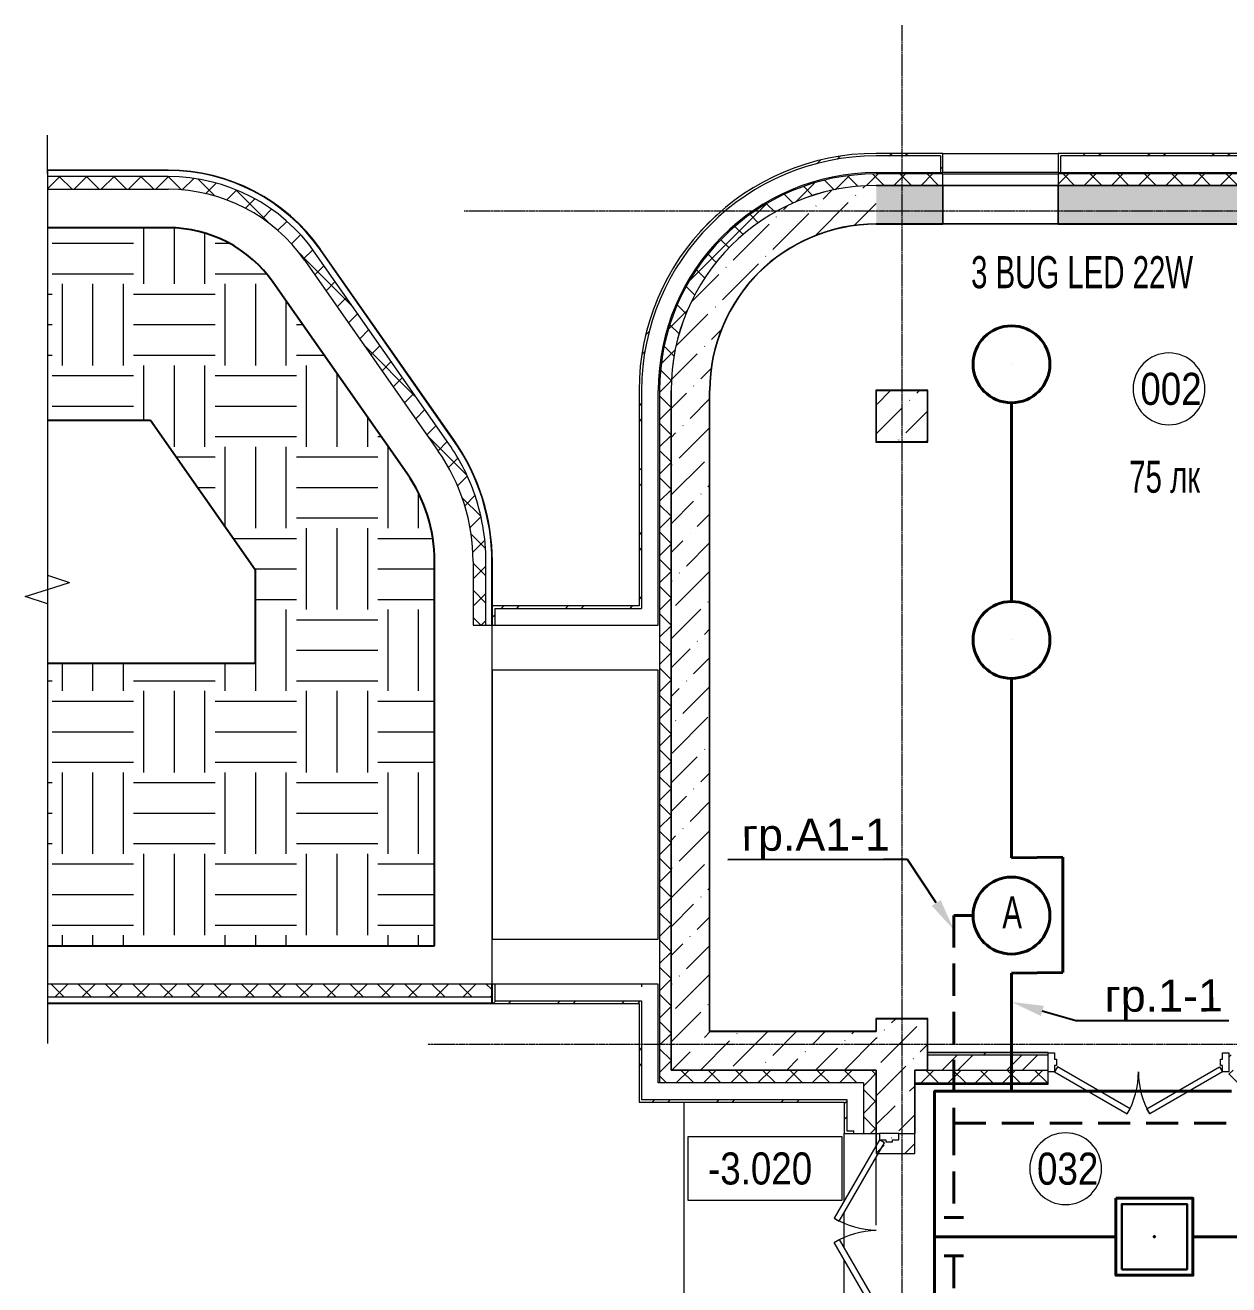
# Model space of a CAD drawing. Header units: metres. Extents: x -93142 to 227756, y -64772 to 286334.
# Drawn here: x 25825 to 35213, y -49161 to -39336 of the extents above; entities that cross this region are included whole.
import ezdxf
from ezdxf import colors
from ezdxf.entities.mleader import LeaderData, LeaderLine
from ezdxf.math import Vec2, Vec3

# ---------------------------------------------------------------- set-up
doc = ezdxf.new("R2010")
doc.units = ezdxf.units.M
for name, pattern in [('ADSK_Линия сетки', [21, 12, -3, 3, -3]), ('DASHED', [0.75, 0.5, -0.25]), ('HIDDEN2', [0.1875, 0.125, -0.0625]), ('Сверху_2_', [3.96875, 2.38125, -1.5875])]:
    doc.linetypes.add(name, pattern=pattern)
for name, color, linetype, lineweight in [('A-ANNO-NOTE', 7, 'Continuous', 5), ('A-AREA-IDEN', 7, 'Continuous', 9), ('A-DETL-GENF', 7, 'Continuous', 5), ('A-DETL-THIN', 7, 'Continuous', 5), ('A-DOOR', 7, 'Continuous', 5), ('A-DOOR-FRAM', 7, 'Continuous', 13), ('A-FLOR', 7, 'Continuous', 5), ('A-FLOR-PATT', 7, 'Continuous', 25), ('A-GLAZ', 7, 'Continuous', 5), ('A-WALL', 7, 'Continuous', 5), ('A-WALL-PATT', 7, 'Continuous', 18), ('G-ANNO-TEXT', 7, 'Continuous', 9), ('I-WALL', 7, 'Continuous', 5), ('nadpisi', 84, 'Continuous', 13), ('S-COLS', 7, 'Continuous', 5), ('S-GRID', 7, 'Continuous', 9), ('ав осв', 1, 'HIDDEN2', 40), ('раб осв', 7, 'Continuous', 40), ('ЭЛ', 250, 'Continuous', 50), ('ЭЛ.сети', 5, 'Continuous', 100)]:
    doc.layers.add(name, color=color, linetype=linetype, lineweight=lineweight)
doc.styles.add('Arial', font='ARIALN.TTF', dxfattribs={"width": 0.8, "height": 2.5})
doc.styles.add('GOST Common_I_1', font='ARIALN.TTF', dxfattribs={"height": 300})
doc.styles.add('GOST Common_I_3', font='ARIALN.TTF', dxfattribs={"height": 250})
doc.styles.add('ISOPEUR', font='ARIALN.TTF')
pattern_1 = [(45, (0, 0), (-106.06602, 106.06602), []), (135, (0, 0), (-106.06602, -106.06602), [])]
pattern_2 = [(45, (0, 0), (84.19025, 308.69666), [396.875, -79.375, 3.353, -76.022])]
pattern_3 = [(45, (0, 0), (-251.4472, 251.4472), []), (45, (0, 381), (-251.4472, 251.4472), [])]
pattern_4 = [(0, (0, 0), (812.8, 203.2), [33.528, -576.072, 33.528, -576.072, -3251.2]), (0, (0, 0), (812.8, 203.2), [-1219.2, 33.528, -1185.672, 33.528, -576.072, -1422.4]), (0, (0, 0), (812.8, 203.2), [-3048, 33.528, -372.872, 33.528, -982.472]), (120, (304.8, 101.6), (-582.37636, 602.30545), [33.528, -576.072, 33.528, -576.072, -3251.2]), (120, (304.8, 101.6), (-582.37636, 602.30545), [-1219.2, 33.528, -1185.672, 33.528, -576.072, -1422.4]), (120, (304.8, 101.6), (-582.37636, 602.30545), [-3048, 33.528, -372.872, 33.528, -982.472]), (240, (406.4, 508), (-230.42364, -805.50545), [33.528, -576.072, 33.528, -576.072, -3251.2]), (240, (406.4, 508), (-230.42364, -805.50545), [-1219.2, 33.528, -1185.672, 33.528, -576.072, -1422.4]), (240, (406.4, 508), (-230.42364, -805.50545), [-3048, 33.528, -372.872, 33.528, -982.472])]

# ---------------------------------------------------------------- blocks, each defined once
blk = doc.blocks.new('1709 КДП АПК АС_Крыльца_rvt-1-Цокольный этаж')
at = {"layer": 'A-FLOR', "lineweight": 9}
for p, q in [((30962.7, -47735.6), (30962.7, -49490.6)), ((32212.7, -48507), (32212.7, -47980.6)), ((32212.7, -48874.3), (32212.7, -48597)), ((32212.7, -49490.6), (32212.7, -48964.3))]:
    blk.add_line(p, q, dxfattribs=at)
blk = doc.blocks.new('Вышка АР_rvt-1-Цокольный этаж')
at = {"layer": 'A-FLOR-PATT', "lineweight": 5}
h = blk.add_hatch(dxfattribs=at)
h.set_pattern_fill('FP_8', color=256, style=0, pattern_type=2)
h.set_pattern_definition([(0, (0, 0), (635, 635), [635, -635]), (0, (0, 238.1), (635, 635), [635, -635]), (0, (0, 476.25), (635, 635), [635, -635]), (90, (79.4, 555.6), (-635, 635), [635, -635]), (90, (317.5, 555.6), (-635, 635), [635, -635]), (90, (555.6, 555.6), (-635, 635), [635, -635])])
h.paths.add_polyline_path([(25998, -46515.6), (29018.3, -46515.6), (29018.3, -43518.4), (29012, -43396.5), (28993.5, -43275.8), (28962.7, -43157.6), (28920.1, -43043.1), (28866.1, -42933.6), (28801.2, -42830.1), (27759.3, -41342.1), (27693.6, -41258.1), (27619.3, -41181.7), (27537.3, -41113.5), (27448.5, -41054.5), (27353.9, -41005.3), (27254.7, -40966.4), (27151.8, -40938.3), (27046.6, -40921.3), (26940.1, -40915.6), (25998, -40915.6), (25998, -42415.6), (26801.9, -42415.6), (27618.3, -43581.5), (27618.3, -44315.6), (25998, -44315.6), (25998, -46028.9)], flags=0)
at = {"layer": 'A-WALL-PATT', "lineweight": 5}
h = blk.add_hatch(dxfattribs=at)
h.set_pattern_fill('FP_7', color=256, style=0, pattern_type=2)
h.set_pattern_definition(pattern_1)
h.paths.add_polyline_path([(25998, -40615.6), (26940.1, -40615.6), (26940.1, -40515.6), (25998, -40515.6)], flags=0)
h = blk.add_hatch(dxfattribs=at)
h.set_pattern_fill('FP_7', color=256, style=0, pattern_type=2)
h.set_pattern_definition(pattern_1)
h.paths.add_polyline_path([(28005, -41170), (28086.9, -41112.6), (28012.6, -41015.7), (27930.1, -40925.7), (27840, -40843.2), (27743.1, -40768.8), (27640.1, -40703.2), (27531.8, -40646.8), (27419, -40600.1), (27302.5, -40563.3), (27183.2, -40536.9), (27062.1, -40521), (26940.1, -40515.6), (26940.1, -40615.6), (27064.7, -40621.6), (27188.2, -40639.5), (27309.3, -40669.2), (27436.1, -40714.4), (27540.4, -40762.5), (27648.2, -40825.4), (27749.4, -40898.3), (27846.1, -40983.6), (27928.7, -41071.4), (27938.4, -41084)], flags=0)
h = blk.add_hatch(dxfattribs=at)
h.set_pattern_fill('FP_7', color=256, style=0, pattern_type=2)
h.set_pattern_definition(pattern_1)
h.paths.add_polyline_path([(29047, -42658.1), (29128.9, -42600.7), (28086.9, -41112.6), (28005, -41170), (28986.7, -42572)], flags=0)
h = blk.add_hatch(dxfattribs=at)
h.set_pattern_fill('FP_7', color=256, style=0, pattern_type=2)
h.set_pattern_definition(pattern_1)
h.paths.add_polyline_path([(29318.3, -43518.4), (29418.3, -43518.4), (29411.6, -43374.6), (29392, -43231.9), (29363.7, -43104.3), (29321.4, -42970.3), (29268.3, -42842.2), (29203.9, -42718.4), (29128.9, -42600.7), (29047, -42658.1), (29117.3, -42768.4), (29177.7, -42884.5), (29227.8, -43005.4), (29267.1, -43130.2), (29295.5, -43258), (29312.5, -43387.7)], flags=0)
h = blk.add_hatch(dxfattribs=at)
h.set_pattern_fill('FP_7', color=256, style=0, pattern_type=2)
h.set_pattern_definition(pattern_1)
h.paths.add_polyline_path([(29318.3, -44015.7), (29418.3, -44015.7), (29418.3, -43518.4), (29318.3, -43518.4), (29318.3, -43667.4)], flags=0)
h = blk.add_hatch(dxfattribs=at)
h.set_pattern_fill('FP_7', color=256, style=0, pattern_type=2)
h.set_pattern_definition(pattern_1)
h.paths.add_polyline_path([(25998, -46915.6), (29463.3, -46915.6), (29463.3, -46815.6), (25998, -46815.6)], flags=0)
at = {"layer": 'A-FLOR', "lineweight": 25}
for p, q in [((26940.1, -40915.6), (25998, -40915.6)), ((28801.2, -42830.1), (27759.3, -41342.1)), ((25998, -42415.6), (26801.9, -42415.6)), ((26801.9, -42415.6), (27618.3, -43581.5)), ((29018.3, -46515.6), (29018.3, -43518.4)), ((27618.3, -43581.5), (27618.3, -44315.6)), ((27618.3, -44315.6), (25998, -44315.6)), ((25998, -46515.6), (29018.3, -46515.6))]:
    blk.add_line(p, q, dxfattribs=at)
for centre, radius, start, end in [((26940.1, -41915.6), 1000, 35, 90), ((27818.3, -43518.4), 1200, 0, 35)]:
    blk.add_arc(centre, radius, start, end, dxfattribs=at)
at = {"layer": 'A-WALL'}
for p, q in [((26940.1, -40469.6), (25998, -40469.6)), ((26940.1, -40515.6), (25998, -40515.6)), ((29128.9, -42600.7), (28086.9, -41112.6)), ((29166.6, -42574.3), (28124.6, -41086.3)), ((29418.3, -44015.7), (29418.3, -43518.4)), ((29464.3, -44015.7), (29464.3, -43518.4)), ((25998, -46915.6), (29463.3, -46915.6)), ((25998, -46961.6), (26000.9, -46961.6)), ((26002, -46961.6), (29463.3, -46961.6))]:
    blk.add_line(p, q, dxfattribs=at)
for centre, radius, start, end in [((26940.1, -41915.6), 1446, 35, 90), ((26940.1, -41915.6), 1400, 35, 90), ((27818.3, -43518.4), 1600, 20.03675, 35), ((27818.3, -43518.4), 1646, 0, 35), ((27818.3, -43518.4), 1600, 10, 20), ((27818.3, -43518.4), 1600, 0, 9.96325)]:
    blk.add_arc(centre, radius, start, end, dxfattribs=at)
at = {"layer": 'I-WALL', "lineweight": 18}
for p, q in [((26940.1, -40465.6), (25998, -40465.6)), ((25998, -40615.6), (26940.1, -40615.6)), ((29169.9, -42572), (28127.9, -41084)), ((28005, -41170), (29047, -42658.1)), ((29318.3, -43518.4), (29318.3, -44015.7)), ((29468.3, -44015.7), (29468.3, -43518.4)), ((29318.3, -44015.7), (29468.3, -44015.7)), ((29463.3, -46815.6), (25998, -46815.6)), ((29463.3, -46965.6), (29463.3, -46815.6)), ((25998, -46965.6), (29463.3, -46965.6))]:
    blk.add_line(p, q, dxfattribs=at)
for centre, radius, start, end in [((26940.1, -41915.6), 1450, 35, 90), ((26940.1, -41915.6), 1300, 35, 90), ((27818.3, -43518.4), 1650, 0, 35), ((27818.3, -43518.4), 1500, 0, 35)]:
    blk.add_arc(centre, radius, start, end, dxfattribs=at)
blk = doc.blocks.new('Окно-Квадратный проем - 900 x 1200 мм-157618-Цокольный этаж')
at = {"layer": 'A-GLAZ', "lineweight": 20}
for p, q in [((-458.2, -150), (-458.2, 150)), ((441.8, 150), (441.8, -150))]:
    blk.add_line(p, q, dxfattribs=at)
at = {"layer": 'A-GLAZ', "linetype": 'Сверху_2_', "lineweight": 20}
for p, q in [((-458.2, 150), (441.8, 150)), ((441.8, -150), (-458.2, -150))]:
    blk.add_line(p, q, dxfattribs=at)
blk = doc.blocks.new('КДП АПК - КР_rvt-1-Цокольный этаж')
at = {"layer": 'A-WALL-PATT', "lineweight": 15}
h = blk.add_hatch(dxfattribs=at)
h.set_pattern_fill('FP_9', color=256, style=0, pattern_type=2)
h.set_pattern_definition(pattern_2)
h.paths.add_polyline_path([(31162.7, -41545.6), (31168.9, -41418.2), (31187.6, -41292), (31218.6, -41168.3), (31261.6, -41048.2), (31316.2, -40932.8), (31381.7, -40823.4), (31457.7, -40720.9), (31543.4, -40626.4), (31637.9, -40540.7), (31740.4, -40464.7), (31849.8, -40399.1), (31965.2, -40344.6), (32085.3, -40301.6), (32209, -40270.6), (32335.2, -40251.9), (32462.7, -40245.6), (32462.7, -39945.6), (32323.2, -39951.7), (32184.8, -39970), (32048.5, -40000.2), (31915.4, -40042.1), (31786.5, -40095.6), (31662.7, -40160), (31544.9, -40235), (31434.2, -40320), (31331.3, -40414.3), (31237, -40517.2), (31152, -40627.9), (31077, -40745.6), (31012.6, -40869.5), (30959.1, -40998.4), (30917.2, -41131.5), (30887, -41267.8), (30868.7, -41406.2), (30862.7, -41545.6)], flags=0)
h = blk.add_hatch(dxfattribs=at)
h.set_pattern_fill('FP_9', color=256, style=0, pattern_type=2)
h.set_pattern_definition(pattern_2)
h.paths.add_polyline_path([(56645.3, -40245.6), (56645.3, -39945.6), (54732.7, -39945.6), (54732.7, -40245.6)], flags=0)
h.paths.add_polyline_path([(54106.7, -40245.6), (54332.7, -40245.6), (54332.7, -39945.6), (51132.7, -39945.6), (51132.7, -40245.6)], flags=0)
h.paths.add_polyline_path([(50732.7, -40245.6), (50732.7, -39945.6), (47532.7, -39945.6), (47532.7, -40245.6), (50050.9, -40245.6)], flags=0)
h.paths.add_polyline_path([(47132.7, -40245.6), (47132.7, -39945.6), (44182.7, -39945.6), (44182.7, -40245.6), (45995.1, -40245.6)], flags=0)
h.paths.add_polyline_path([(43282.7, -40245.6), (43282.7, -39945.6), (40582.7, -39945.6), (40582.7, -40245.6), (41939.3, -40245.6)], flags=0)
h.paths.add_polyline_path([(39682.7, -40245.6), (39682.7, -39945.6), (37482.7, -39945.6), (37482.7, -40245.6), (37883.4, -40245.6)], flags=0)
h.paths.add_polyline_path([(36582.7, -40245.6), (36582.7, -39945.6), (33882.7, -39945.6), (33882.7, -40245.6)], flags=0)
h.paths.add_polyline_path([(32982.7, -40245.6), (32982.7, -39945.6), (32462.7, -39945.6), (32462.7, -40245.6)], flags=0)
h = blk.add_hatch(dxfattribs=at)
h.set_pattern_fill('FP_9', color=256, style=0, pattern_type=2)
h.set_pattern_definition(pattern_2)
h.paths.add_polyline_path([(30862.7, -46545.6), (31162.7, -46545.6), (31162.7, -41545.6), (30862.7, -41545.6), (30862.7, -46028.9)], flags=0)
h = blk.add_hatch(dxfattribs=at)
h.set_pattern_fill('FP_9', color=256, style=0, pattern_type=2)
h.set_pattern_definition(pattern_2)
h.paths.add_polyline_path([(32462.7, -46845.6), (32462.7, -46545.6), (30862.7, -46545.6), (30862.7, -46845.6), (31799.7, -46845.6)], flags=0)
h = blk.add_hatch(dxfattribs=at)
h.set_pattern_fill('FP_9', color=256, style=0, pattern_type=2)
h.set_pattern_definition(pattern_2)
h.paths.add_polyline_path([(32762.7, -55945.6), (32762.7, -49845.6), (32462.7, -49845.6), (32462.7, -55945.6)], flags=0)
h.paths.add_polyline_path([(32637.7, -49445.6), (32762.7, -49445.6), (32762.7, -48695.6), (32462.7, -48695.6), (32462.7, -49445.6), (32487.7, -49445.6), (32487.7, -49440.6), (32537.4, -49440.6), (32537.4, -49424.8), (32588.4, -49424.8), (32588.4, -49440.6), (32637.7, -49440.6)], flags=0)
h.paths.add_polyline_path([(32462.7, -47495.6), (32762.7, -47495.6), (32762.7, -46845.6), (32462.7, -46845.6), (32462.7, -47443.4)], flags=0)
at = {"layer": 'S-COLS', "lineweight": 15}
h = blk.add_hatch(dxfattribs=at)
h.set_pattern_fill('FP_9', color=256, style=0, pattern_type=2)
h.set_pattern_definition(pattern_2)
h.paths.add_polyline_path([(32862.7, -41945.6), (32862.7, -41545.6), (32462.7, -41545.6), (32462.7, -41945.6)], flags=0)
h = blk.add_hatch(dxfattribs=at)
h.set_pattern_fill('FP_9', color=256, style=0, pattern_type=2)
h.set_pattern_definition(pattern_2)
h.paths.add_polyline_path([(32462.7, -46845.6), (32862.7, -46845.6), (32862.7, -46445.6), (32462.7, -46445.6), (32462.7, -46545.6)], flags=0)
at = {"layer": 'I-WALL', "lineweight": 15}
for p, q in [((32982.7, -39945.6), (32462.7, -39945.6)), ((32982.7, -40245.6), (32982.7, -39945.6)), ((32982.7, -39945.6), (33882.7, -39945.6)), ((36582.7, -39945.6), (33882.7, -39945.6)), ((33882.7, -39945.6), (33882.7, -40245.6)), ((32462.7, -40245.6), (32982.7, -40245.6)), ((33882.7, -40245.6), (32982.7, -40245.6)), ((33882.7, -40245.6), (36582.7, -40245.6)), ((30862.7, -41545.6), (30862.7, -46545.6)), ((31162.7, -46545.6), (31162.7, -41545.6)), ((30862.7, -46545.6), (30862.7, -46845.6)), ((32462.7, -46545.6), (31162.7, -46545.6)), ((30862.7, -46845.6), (32462.7, -46845.6)), ((32462.7, -46845.6), (32462.7, -47495.6)), ((32762.7, -47495.6), (32762.7, -46845.6)), ((32462.7, -47495.6), (32762.7, -47495.6))]:
    blk.add_line(p, q, dxfattribs=at)
for radius in [1600, 1300]:
    blk.add_arc((32462.7, -41545.6), radius, 90, 180, dxfattribs=at)
at = {"layer": 'S-COLS', "lineweight": 15}
for p, q in [((32862.7, -41545.6), (32462.7, -41545.6)), ((32462.7, -41545.6), (32462.7, -41945.6)), ((32862.7, -41945.6), (32862.7, -41545.6)), ((32462.7, -41945.6), (32862.7, -41945.6)), ((32862.7, -46445.6), (32462.7, -46445.6)), ((32462.7, -46445.6), (32462.7, -46545.6)), ((32862.7, -46845.6), (32862.7, -46445.6)), ((32762.7, -46845.6), (32862.7, -46845.6))]:
    blk.add_line(p, q, dxfattribs=at)
at = {"lineweight": 15}
blk.add_blockref('Окно-Квадратный проем - 900 x 1200 мм-157618-Цокольный этаж', (33440.8, -40095.6), dxfattribs=at)
blk = doc.blocks.new('Дверь-ВНУТРЕННЯЯ - ДГ 21-14-1577430-Цокольный этаж')
at = {"layer": 'A-DOOR', "lineweight": 15}
for p, q in [((-632.5, -42.4), (-655, -81.3)), ((-655, -81.3), (-87.8, -408.8)), ((-65.3, -369.9), (-632.5, -42.4)), ((65.3, -369.9), (632.5, -42.4)), ((655, -81.3), (87.8, -408.8)), ((632.5, -42.4), (655, -81.3)), ((-87.8, -408.8), (-65.3, -369.9)), ((87.8, -408.8), (65.3, -369.9))]:
    blk.add_line(p, q, dxfattribs=at)
for centre, start, end in [((-655, -81.3), 330, 360), ((655, -81.3), 180, 210)]:
    blk.add_arc(centre, 655, start, end, dxfattribs=at)
at = {"layer": 'A-DOOR-FRAM', "lineweight": 15}
for p, q in [((-705, 68.6), (-655, 68.6)), ((-705, -81.3), (-705, 68.6)), ((-655, 68.6), (-655, 19.4)), ((-655, 19.4), (-639.1, 19.4)), ((-639.1, 19.4), (-639.1, -31.6)), ((639.1, 19.4), (655, 19.4)), ((639.1, -31.6), (639.1, 19.4)), ((655, 68.6), (705, 68.6)), ((655, 19.4), (655, 68.6)), ((705, 68.6), (705, -81.3)), ((-655, -81.3), (-705, -81.3)), ((-655, -31.6), (-655, -81.3)), ((-639.1, -31.6), (-655, -31.6)), ((655, -31.6), (639.1, -31.6)), ((655, -81.3), (655, -31.6)), ((705, -81.3), (655, -81.3))]:
    blk.add_line(p, q, dxfattribs=at)
blk = doc.blocks.new('Дверь-ВНУТРЕННЯЯ - ДГ 21-15-2348474-Цокольный этаж')
at = {"layer": 'A-DOOR', "lineweight": 13}
for p, q in [((-661.7, 156.3), (-94.5, 483.9)), ((-72, 444.9), (-571.7, 156.3)), ((-94.5, 483.9), (-72, 444.9)), ((94.5, 483.9), (72, 444.9)), ((72, 444.9), (682.5, 92.4)), ((705, 131.4), (94.5, 483.9)), ((682.5, 92.4), (705, 131.4))]:
    blk.add_line(p, q, dxfattribs=at)
at = {"layer": 'A-DOOR'}
for centre, start, end in [((-705, 131.4), 2.03758, 30), ((705, 131.4), 150, 177.96242)]:
    blk.add_arc(centre, 705, start, end, dxfattribs=at)
at = {"layer": 'A-DOOR-FRAM'}
for p, q in [((-705, 131.4), (-755, 131.4)), ((-755, 131.4), (-755, -18.6)), ((-705, 81.6), (-705, 131.4)), ((705, 131.4), (705, 81.6)), ((755, 131.4), (705, 131.4)), ((755, -18.6), (755, 131.4)), ((-689.1, 81.6), (-705, 81.6)), ((-705, -18.6), (-705, 30.6)), ((-705, 30.6), (-689.1, 30.6)), ((-689.1, 30.6), (-689.1, 81.6)), ((705, 81.6), (689.1, 81.6)), ((689.1, 81.6), (689.1, 30.6)), ((689.1, 30.6), (705, 30.6)), ((705, 30.6), (705, -18.6)), ((-755, -18.6), (-705, -18.6)), ((705, -18.6), (755, -18.6))]:
    blk.add_line(p, q, dxfattribs=at)
blk = doc.blocks.new('ADSK_Обрыв_Линия - По умолчанию-1870684-Цокольный этаж')
at = {"layer": 'A-DETL-GENF'}
for p, q in [((0, 0), (3132.1, 0)), ((3354.8, 0), (6471.1, 0)), ((6471.1, 0), (6484.3, 0))]:
    blk.add_line(p, q, dxfattribs=at)
blk = doc.blocks.new('ПСС_Марка_помещения - Имя_2_5мм-224473-Цокольный этаж')
at = {"layer": 'A-AREA-IDEN'}
for start, end in [(360, 180), (180, 360)]:
    blk.add_arc((-0.07, 0.04), 3.5, start, end, dxfattribs=at)
blk = doc.blocks.new('ARS.R UNI LED')
at = {"color": 5, "lineweight": 30, "ltscale": 100}
blk.add_lwpolyline([(2913222.7, 2072748.5), (2913732.7, 2072748.5), (2913732.7, 2073258.5), (2913222.7, 2073258.5)], close=True, dxfattribs=at)
at = {"color": 0, "lineweight": 40, "ltscale": 100}
blk.add_point((2913477.7, 2073003.5), dxfattribs=at)
at = {"layer": 'ЭЛ', "color": 5, "lineweight": 40, "ltscale": 10}
blk.add_lwpolyline([(2913177.7, 2073303.5), (2913777.7, 2073303.5), (2913777.7, 2072703.5), (2913177.7, 2072703.5)], close=True, dxfattribs=at)
blk = doc.blocks.new('BUG LED')
at = {"layer": 'раб осв', "color": 0, "lineweight": 40, "ltscale": 100}
blk.add_line((62381.7, -35891.5), (62381.7, -35891.5), dxfattribs=at)
at = {"layer": 'раб осв', "color": 5}
blk.add_circle((62381.7, -35891.5), 300, dxfattribs=at)

msp = doc.modelspace()

# ---------------------------------------------------------------- hatches: boundary and pattern name
at = {"layer": 'A-WALL-PATT', "lineweight": 5}
h = msp.add_hatch(dxfattribs=at)
h.set_pattern_fill('FP_1', color=256, style=0, pattern_type=2)
h.set_pattern_definition(pattern_3)
h.paths.add_polyline_path([(30612.6532, -42185.6443), (30632.6532, -42185.6443), (30638.9036, -42034.5241), (30657.612, -41884.4362), (30688.6507, -41736.4059), (30731.8076, -41591.4443), (30786.788, -41450.5417), (30853.2162, -41314.6606), (30930.6385, -41184.7292), (31018.5261, -41061.635), (31116.2784, -40946.219), (31223.2279, -40839.2696), (31338.6439, -40741.5172), (31461.7381, -40653.6297), (31591.6695, -40576.2073), (31727.5506, -40509.7791), (31868.4532, -40454.7988), (32013.4148, -40411.6418), (32161.4451, -40380.6031), (32311.533, -40361.8947), (32462.6532, -40355.6443), (32462.6532, -40335.6443), (32309.8814, -40341.963), (32158.1532, -40360.8759), (32008.505, -40392.2538), (31861.9592, -40435.8824), (31719.5167, -40491.4637), (31582.1505, -40558.6179), (31450.7991, -40636.8863), (31326.3597, -40725.7344), (31209.6823, -40824.5551), (31101.564, -40932.6734), (31002.7433, -41049.3508), (30913.8952, -41173.7902), (30835.6268, -41305.1416), (30768.4725, -41442.5078), (30712.8913, -41584.9503), (30669.2627, -41731.4962), (30637.8848, -41881.1443), (30618.9719, -42032.8725)], flags=0)
h = msp.add_hatch(dxfattribs=at)
h.set_pattern_fill('FP_1', color=256, style=0, pattern_type=2)
h.set_pattern_definition(pattern_3)
h.paths.add_polyline_path([(54332.6532, -40485.6443), (54332.6532, -40335.6443), (51132.6532, -40335.6443), (51132.6532, -40485.6443), (51152.6532, -40485.6443), (51152.6532, -40355.6443), (54312.6532, -40355.6443), (54312.6532, -40485.6443)], flags=0)
h.paths.add_polyline_path([(54732.6532, -40485.6443), (54752.6532, -40485.6443), (54752.6532, -40355.6443), (56645.3477, -40355.6443), (56645.3477, -40335.6443), (54732.6532, -40335.6443), (54732.6532, -40370.8192)], flags=0)
h.paths.add_polyline_path([(50732.6532, -40485.6443), (50732.6532, -40335.6443), (47532.6532, -40335.6443), (47532.6532, -40485.6443), (47552.6532, -40485.6443), (47552.6532, -40355.6443), (50712.6532, -40355.6443), (50712.6532, -40485.6443)], flags=0)
h.paths.add_polyline_path([(47112.6532, -40485.6443), (47132.6532, -40485.6443), (47132.6532, -40335.6443), (44182.6532, -40335.6443), (44182.6532, -40485.6443), (44202.6532, -40485.6443), (44202.6532, -40355.6443), (47112.6532, -40355.6443), (47112.6532, -40370.8192)], flags=0)
h.paths.add_polyline_path([(43282.6532, -40485.6443), (43282.6532, -40335.6443), (40582.6532, -40335.6443), (40582.6532, -40485.6443), (40602.6532, -40485.6443), (40602.6532, -40355.6443), (43262.6532, -40355.6443), (43262.6532, -40485.6443)], flags=0)
h.paths.add_polyline_path([(39682.6532, -40485.6443), (39682.6532, -40335.6443), (37482.6532, -40335.6443), (37482.6532, -40485.6443), (37502.6532, -40485.6443), (37502.6532, -40355.6443), (39662.6532, -40355.6443), (39662.6532, -40485.6443)], flags=0)
h.paths.add_polyline_path([(33902.6532, -40485.6443), (33902.6532, -40355.6443), (36562.6532, -40355.6443), (36562.6532, -40485.6443), (36582.6532, -40485.6443), (36582.6532, -40335.6443), (33882.6532, -40335.6443), (33882.6532, -40485.6443)], flags=0)
h.paths.add_polyline_path([(32962.6532, -40485.6443), (32982.6532, -40485.6443), (32982.6532, -40335.6443), (32462.6532, -40335.6443), (32462.6532, -40355.6443), (32962.6532, -40355.6443), (32962.6532, -40370.8192)], flags=0)
at = {"layer": 'A-WALL-PATT', "lineweight": 5, "true_color": 0x787878}
h = msp.add_hatch(dxfattribs=at)
h.set_pattern_fill('FP_4', color=8, style=0, pattern_type=2)
h.set_pattern_definition(pattern_1)
h.paths.add_polyline_path([(30862.6532, -42185.6443), (30868.7417, -42046.1951), (30886.9608, -41907.8072), (30917.1719, -41771.5338), (30959.145, -41638.4121), (31012.5607, -41509.4551), (31077.0125, -41385.6443), (31152.0099, -41267.922), (31236.9821, -41157.1841), (31331.2823, -41054.2735), (31434.193, -40959.9732), (31544.9309, -40875.001), (31662.6532, -40800.0037), (31786.464, -40735.5519), (31915.421, -40682.1361), (32048.5427, -40640.163), (32184.8161, -40609.9519), (32323.204, -40591.7328), (32462.6532, -40585.6443), (32462.6532, -40495.6443), (32323.0941, -40501.4165), (32184.4883, -40518.6937), (32047.7827, -40547.3579), (31913.9111, -40587.2132), (31783.7879, -40637.9874), (31658.3021, -40699.3337), (31538.3108, -40770.833), (31424.6337, -40851.9968), (31318.0473, -40942.2709), (31219.2798, -41041.0385), (31129.0057, -41147.6248), (31047.8418, -41261.3019), (30976.3426, -41381.2932), (30914.9963, -41506.779), (30864.2221, -41636.9022), (30824.3667, -41770.7738), (30795.7026, -41907.4795), (30778.4254, -42046.0852), (30772.6532, -42185.6443)], flags=0)
h = msp.add_hatch(dxfattribs=at)
h.set_pattern_fill('FP_4', color=8, style=0, pattern_type=2)
h.set_pattern_definition(pattern_1)
h.paths.add_polyline_path([(56645.3477, -40585.6443), (56645.3477, -40495.6443), (54732.6532, -40495.6443), (54732.6532, -40585.6443), (56641.5846, -40585.6443)], flags=0)
h.paths.add_polyline_path([(54106.7014, -40585.6443), (54332.6532, -40585.6443), (54332.6532, -40495.6443), (51132.6532, -40495.6443), (51132.6532, -40585.6443), (52078.7948, -40585.6443)], flags=0)
h.paths.add_polyline_path([(50732.6532, -40585.6443), (50732.6532, -40495.6443), (47532.6532, -40495.6443), (47532.6532, -40585.6443), (50050.8882, -40585.6443)], flags=0)
h.paths.add_polyline_path([(47132.6532, -40585.6443), (47132.6532, -40495.6443), (44182.6532, -40495.6443), (44182.6532, -40585.6443), (45995.0751, -40585.6443)], flags=0)
h.paths.add_polyline_path([(43282.6532, -40585.6443), (43282.6532, -40495.6443), (40582.6532, -40495.6443), (40582.6532, -40585.6443), (41939.2619, -40585.6443)], flags=0)
h.paths.add_polyline_path([(39682.6532, -40585.6443), (39682.6532, -40495.6443), (37482.6532, -40495.6443), (37482.6532, -40585.6443), (37883.4488, -40585.6443)], flags=0)
h.paths.add_polyline_path([(36582.6532, -40585.6443), (36582.6532, -40495.6443), (33882.6532, -40495.6443), (33882.6532, -40585.6443), (35855.5422, -40585.6443)], flags=0)
h.paths.add_polyline_path([(32462.6532, -40585.6443), (32982.6532, -40585.6443), (32982.6532, -40495.6443), (32462.6532, -40495.6443)], flags=0)
at = {"layer": 'A-WALL-PATT', "lineweight": 5}
h = msp.add_hatch(dxfattribs=at)
h.set_pattern_fill('FP_1', color=256, style=0, pattern_type=2)
h.set_pattern_definition(pattern_3)
h.paths.add_polyline_path([(30632.6532, -43885.6443), (30632.6532, -42185.6443), (30612.6532, -42185.6443), (30612.6532, -43885.6443)], flags=0)
at = {"layer": 'A-WALL-PATT', "lineweight": 5, "true_color": 0x787878}
h = msp.add_hatch(dxfattribs=at)
h.set_pattern_fill('FP_4', color=8, style=0, pattern_type=2)
h.set_pattern_definition(pattern_1)
h.paths.add_polyline_path([(30862.6532, -47585.6443), (30862.6532, -42185.6443), (30772.6532, -42185.6443), (30772.6532, -47585.6443)], flags=0)
at = {"layer": 'A-WALL-PATT', "lineweight": 5}
h = msp.add_hatch(dxfattribs=at)
h.set_pattern_fill('FP_2', color=256, style=0, pattern_type=2)
h.set_pattern_definition(pattern_4)
h.paths.add_polyline_path([(31165.6532, -47182.6443), (31165.6532, -42185.6443), (31162.6532, -42185.6443), (31162.6532, -47182.6443)], flags=0)
h = msp.add_hatch(dxfattribs=at)
h.set_pattern_fill('FP_1', color=256, style=0, pattern_type=2)
h.set_pattern_definition(pattern_3)
h.paths.add_polyline_path([(29468.2561, -44015.6443), (29488.2561, -44015.6443), (29488.2561, -43885.6443), (30612.6532, -43885.6443), (30612.6532, -43865.6443), (29468.2561, -43865.6443), (29468.2561, -43885.6443)], flags=0)
h = msp.add_hatch(dxfattribs=at)
h.set_pattern_fill('FP_1', color=256, style=0, pattern_type=2)
h.set_pattern_definition(pattern_3)
h.paths.add_polyline_path([(29771.8224, -46965.6443), (30612.6532, -46965.6443), (30612.6532, -46945.6443), (29488.2561, -46945.6443), (29488.2561, -46815.6443), (29468.2561, -46815.6443), (29468.2561, -46965.6443)], flags=0)
h = msp.add_hatch(dxfattribs=at)
h.set_pattern_fill('FP_1', color=256, style=0, pattern_type=2)
h.set_pattern_definition(pattern_3)
h.paths.add_polyline_path([(30632.6532, -47715.6443), (30632.6532, -46945.6443), (30612.6532, -46945.6443), (30612.6532, -47715.6443)], flags=0)
h = msp.add_hatch(dxfattribs=at)
h.set_pattern_fill('FP_2', color=256, style=0, pattern_type=2)
h.set_pattern_definition(pattern_4)
h.paths.add_polyline_path([(31162.6532, -47185.6443), (32462.6532, -47185.6443), (32462.6532, -47182.6443), (31162.6532, -47182.6443)], flags=0)
h = msp.add_hatch(dxfattribs=at)
h.set_pattern_fill('FP_2', color=256, style=0, pattern_type=2)
h.set_pattern_definition(pattern_4)
h.paths.add_polyline_path([(35862.6532, -47365.6443), (35862.6532, -47350.6443), (35212.6532, -47350.6443), (35212.6532, -47365.6443), (35855.5422, -47365.6443)], flags=0)
h.paths.add_polyline_path([(32862.6532, -47365.6443), (33802.6532, -47365.6443), (33802.6532, -47350.6443), (32862.6532, -47350.6443)], flags=0)
h = msp.add_hatch(dxfattribs=at)
h.set_pattern_fill('FP_2', color=256, style=0, pattern_type=2)
h.set_pattern_definition(pattern_4)
h.paths.add_polyline_path([(35212.6532, -47350.6443), (35844.6532, -47350.6443), (35844.6532, -47347.6443), (35212.6532, -47347.6443)], flags=0)
h.paths.add_polyline_path([(32865.6532, -47350.6443), (33802.6532, -47350.6443), (33802.6532, -47347.6443), (32865.6532, -47347.6443)], flags=0)
h = msp.add_hatch(dxfattribs=at)
h.set_pattern_fill('FP_1', color=256, style=0, pattern_type=2)
h.set_pattern_definition(pattern_3)
h.paths.add_polyline_path([(35862.6532, -47485.6443), (35862.6532, -47365.6443), (35212.6532, -47365.6443), (35212.6532, -47485.6443), (35855.5422, -47485.6443)], flags=0)
h.paths.add_polyline_path([(33802.6532, -47485.6443), (33802.6532, -47365.6443), (32862.6532, -47365.6443), (32862.6532, -47485.6443)], flags=0)
at = {"layer": 'A-WALL-PATT', "lineweight": 5, "true_color": 0x787878}
h = msp.add_hatch(dxfattribs=at)
h.set_pattern_fill('FP_4', color=8, style=0, pattern_type=2)
h.set_pattern_definition(pattern_1)
h.paths.add_polyline_path([(32462.6532, -47585.6443), (32462.6532, -47485.6443), (30862.6532, -47485.6443), (30862.6532, -47585.6443), (32362.6532, -47585.6443)], flags=0)
h = msp.add_hatch(dxfattribs=at)
h.set_pattern_fill('FP_4', color=8, style=0, pattern_type=2)
h.set_pattern_definition(pattern_1)
h.paths.add_polyline_path([(32765.6532, -47585.6443), (33802.6532, -47585.6443), (33802.6532, -47485.6443), (32762.6532, -47485.6443), (32762.6532, -47585.6443)], flags=0)
h.paths.add_polyline_path([(35862.6532, -47585.6443), (35862.6532, -47485.6443), (35212.6532, -47485.6443), (35212.6532, -47585.6443), (35855.5422, -47585.6443)], flags=0)
h = msp.add_hatch(dxfattribs=at)
h.set_pattern_fill('FP_4', color=8, style=0, pattern_type=2)
h.set_pattern_definition(pattern_1)
h.paths.add_polyline_path([(32462.6532, -56985.6443), (32462.6532, -49490.6443), (32362.6532, -49490.6443), (32362.6532, -56985.6443)], flags=0)
h.paths.add_polyline_path([(32462.6532, -47980.6443), (32462.6532, -47585.6443), (32362.6532, -47585.6443), (32362.6532, -47980.6443)], flags=0)
at = {"layer": 'A-WALL-PATT', "lineweight": 5}
h = msp.add_hatch(dxfattribs=at)
h.set_pattern_fill('FP_1', color=256, style=0, pattern_type=2)
h.set_pattern_definition(pattern_3)
h.paths.add_polyline_path([(32212.6532, -47735.6443), (32212.6532, -47715.6443), (30612.6532, -47715.6443), (30612.6532, -47735.6443), (31799.729, -47735.6443)], flags=0)
h = msp.add_hatch(dxfattribs=at)
h.set_pattern_fill('FP_1', color=256, style=0, pattern_type=2)
h.set_pattern_definition(pattern_3)
h.paths.add_polyline_path([(32232.6532, -57185.6443), (32362.6532, -57185.6443), (32362.6532, -57165.6443), (32232.6532, -57165.6443), (32232.6532, -49510.6443), (32287.6532, -49510.6443), (32287.6532, -49490.6443), (32212.6532, -49490.6443), (32212.6532, -57185.6443)], flags=0)
h.paths.add_polyline_path([(32212.6532, -47980.6443), (32287.6532, -47980.6443), (32287.6532, -47960.6443), (32232.6532, -47960.6443), (32232.6532, -47715.6443), (32212.6532, -47715.6443), (32212.6532, -47735.6443)], flags=0)

# ---------------------------------------------------------------- linework, layer by layer
at = {"layer": 'A-ANNO-NOTE', "lineweight": 9}
for p, q in [((25998.0082, -40465.6443), (25998.0082, -40194.5214)), ((25998.0082, -40494.5214), (25998.0082, -40465.6443)), ((25998.0082, -43626.6541), (26171.2133, -43681.6541)), ((25998.0082, -43626.6541), (26171.2133, -43681.6541)), ((25998.0082, -43736.6541), (26171.2133, -43681.6541)), ((25824.7079, -43792.9628), (25998.0082, -43736.6541)), ((25824.7079, -43792.9628), (25998.0082, -43736.6541)), ((25998.0082, -43849.2714), (25824.7079, -43792.9628)), ((25998.0082, -43849.2714), (25824.7079, -43792.9628)), ((25998.0082, -46978.7868), (25998.0082, -47278.7868))]:
    msp.add_line(p, q, dxfattribs=at)
at = {"layer": 'A-DETL-THIN'}
for p, q in [((26940.1233, -40465.6443), (25998.0082, -40465.6443)), ((25998.0082, -40465.6443), (25998.0082, -46965.6443)), ((29169.857, -42572.0362), (28127.8938, -41083.9585)), ((29468.2561, -46965.6443), (29468.2561, -43518.4373)), ((29468.2561, -44365.6443), (29468.2561, -46465.6443)), ((30762.6532, -44365.6443), (29468.2561, -44365.6443)), ((30762.6532, -46465.6443), (30762.6532, -44365.6443)), ((29468.2561, -46465.6443), (30762.6532, -46465.6443)), ((25998.0082, -46965.6443), (29468.2561, -46965.6443)), ((30994.4409, -48003.093), (32194.4409, -48003.093)), ((30994.4409, -48503.093), (30994.4409, -48003.093)), ((32194.4409, -48003.093), (32194.4409, -48503.093)), ((32194.4409, -48503.093), (30994.4409, -48503.093))]:
    msp.add_line(p, q, dxfattribs=at)
for centre, radius, start, end in [((26940.1233, -41915.6443), 1450, 35, 90), ((27818.2561, -43518.4373), 1650, 0, 35)]:
    msp.add_arc(centre, radius, start, end, dxfattribs=at)
at = {"layer": 'A-FLOR'}
for p, q in [((32462.6532, -47980.6443), (32487.6532, -47980.6443)), ((32462.6532, -48073.9456), (32462.6532, -47980.6443)), ((32637.6532, -47980.6443), (32762.6532, -47980.6443)), ((32462.6532, -48695.6443), (32462.6532, -48163.9456))]:
    msp.add_line(p, q, dxfattribs=at)
at = {"layer": 'A-WALL'}
for p, q in [((32962.6532, -40355.6443), (32462.6532, -40355.6443)), ((32962.6532, -40355.6443), (32962.6532, -40485.6443)), ((36562.6532, -40355.6443), (33902.6532, -40355.6443)), ((33902.6532, -40485.6443), (33902.6532, -40355.6443)), ((33882.6532, -40888.6443), (32982.6532, -40888.6443)), ((30632.6532, -42185.6443), (30632.6532, -43885.6443)), ((29488.2561, -43885.6443), (29488.2561, -44015.6443)), ((29488.2561, -43885.6443), (30632.6532, -43885.6443)), ((29488.2561, -46815.6443), (29488.2561, -46945.6443)), ((29488.2561, -46945.6443), (30632.6532, -46945.6443)), ((30632.6532, -46945.6443), (30632.6532, -47715.6443)), ((33802.6532, -47350.6443), (32862.6532, -47350.6443)), ((32862.6532, -47365.6443), (33802.6532, -47365.6443)), ((32862.6532, -47485.6443), (33802.6532, -47485.6443)), ((32362.6532, -47585.6443), (30772.6532, -47585.6443)), ((32362.6532, -47585.6443), (32362.6532, -47980.6443)), ((32762.6532, -47585.6443), (33802.6532, -47585.6443)), ((32765.6532, -47585.6443), (32765.6532, -47595.6443)), ((30632.6532, -47715.6443), (32232.6532, -47715.6443)), ((32232.6532, -47715.6443), (32232.6532, -47960.6443)), ((32232.6532, -47960.6443), (32287.6532, -47960.6443)), ((32287.6532, -47980.6443), (32287.6532, -47960.6443))]:
    msp.add_line(p, q, dxfattribs=at)
at = {"layer": 'A-WALL', "lineweight": 18}
for p, q in [((33882.6532, -40585.6443), (32982.6532, -40585.6443)), ((32982.6532, -40585.6443), (32982.6532, -40885.6443)), ((33882.6532, -40885.6443), (33882.6532, -40585.6443)), ((32982.6532, -40885.6443), (32462.6532, -40885.6443)), ((32462.6532, -40888.6443), (32982.6532, -40888.6443)), ((32982.6532, -40888.6443), (32982.6532, -40885.6443)), ((32982.6532, -40885.6443), (33882.6532, -40885.6443)), ((35982.6532, -40885.6443), (33882.6532, -40885.6443)), ((33882.6532, -40885.6443), (33882.6532, -40888.6443)), ((33882.6532, -40888.6443), (35844.6532, -40888.6443)), ((31162.6532, -42185.6443), (31162.6532, -47185.6443)), ((31165.6532, -47182.6443), (31165.6532, -42185.6443)), ((32865.6532, -42182.6443), (32459.6532, -42182.6443)), ((32459.6532, -42182.6443), (32459.6532, -42588.6443)), ((32462.6532, -42185.6443), (32862.6532, -42185.6443)), ((32462.6532, -42585.6443), (32462.6532, -42185.6443)), ((32862.6532, -42185.6443), (32862.6532, -42585.6443)), ((32865.6532, -42588.6443), (32865.6532, -42182.6443)), ((32459.6532, -42588.6443), (32865.6532, -42588.6443)), ((32862.6532, -42585.6443), (32462.6532, -42585.6443)), ((32865.6532, -47082.6443), (32459.6532, -47082.6443)), ((32459.6532, -47082.6443), (32459.6532, -47182.6443)), ((32462.6532, -47085.6443), (32862.6532, -47085.6443)), ((32462.6532, -47185.6443), (32462.6532, -47085.6443)), ((32862.6532, -47085.6443), (32862.6532, -47485.6443)), ((32865.6532, -47347.6443), (32865.6532, -47082.6443)), ((31162.6532, -47185.6443), (32462.6532, -47185.6443)), ((32459.6532, -47182.6443), (31165.6532, -47182.6443)), ((33802.6532, -47347.6443), (32865.6532, -47347.6443)), ((33802.6532, -47350.6443), (33802.6532, -47347.6443)), ((32762.6532, -47595.6443), (32762.6532, -47980.6443)), ((32765.6532, -47980.6443), (32765.6532, -47595.6443)), ((32762.6532, -47980.6443), (32765.6532, -47980.6443))]:
    msp.add_line(p, q, dxfattribs=at)
at = {"layer": 'A-WALL'}
msp.add_arc((32462.6532, -42185.6443), 1830, 90, 180, dxfattribs=at)
at = {"layer": 'A-WALL', "lineweight": 18}
for radius in [1300, 1297]:
    msp.add_arc((32462.6532, -42185.6443), radius, 90, 180, dxfattribs=at)
at = {"layer": 'I-WALL', "lineweight": 18}
for p, q in [((32982.6532, -40335.6443), (32462.6532, -40335.6443)), ((32982.6532, -40485.6443), (32982.6532, -40335.6443)), ((36582.6532, -40335.6443), (33882.6532, -40335.6443)), ((33882.6532, -40335.6443), (33882.6532, -40485.6443)), ((32462.6532, -40485.6443), (32982.6532, -40485.6443)), ((32982.6532, -40495.6443), (32462.6532, -40495.6443)), ((32982.6532, -40585.6443), (32982.6532, -40495.6443)), ((33882.6532, -40485.6443), (36582.6532, -40485.6443)), ((36582.6532, -40495.6443), (33882.6532, -40495.6443)), ((33882.6532, -40495.6443), (33882.6532, -40585.6443)), ((32462.6532, -40585.6443), (32982.6532, -40585.6443)), ((33882.6532, -40585.6443), (36582.6532, -40585.6443)), ((30612.6532, -42185.6443), (30612.6532, -43865.6443)), ((30762.6532, -44015.6443), (30762.6532, -42185.6443)), ((30772.6532, -42185.6443), (30772.6532, -47585.6443)), ((30862.6532, -47485.6443), (30862.6532, -42185.6443)), ((30612.6532, -43865.6443), (29468.2561, -43865.6443)), ((29468.2561, -43865.6443), (29468.2561, -44015.6443)), ((29468.2561, -44015.6443), (30762.6532, -44015.6443)), ((30762.6532, -46815.6443), (29468.2561, -46815.6443)), ((29468.2561, -46815.6443), (29468.2561, -46965.6443)), ((30762.6532, -47585.6443), (30762.6532, -46815.6443)), ((29468.2561, -46965.6443), (30612.6532, -46965.6443)), ((30612.6532, -46965.6443), (30612.6532, -47735.6443)), ((32462.6532, -47485.6443), (30862.6532, -47485.6443)), ((32462.6532, -47980.6443), (32462.6532, -47485.6443)), ((32862.6532, -47485.6443), (32762.6532, -47485.6443)), ((32762.6532, -47485.6443), (32762.6532, -47595.6443)), ((33802.6532, -47595.6443), (33802.6532, -47500.6443)), ((30772.6532, -47585.6443), (30762.6532, -47585.6443)), ((32765.6532, -47595.6443), (33802.6532, -47595.6443)), ((30612.6532, -47735.6443), (32212.6532, -47735.6443)), ((32212.6532, -47735.6443), (32212.6532, -47980.6443)), ((32212.6532, -47980.6443), (32462.6532, -47980.6443))]:
    msp.add_line(p, q, dxfattribs=at)
at = {"layer": 'I-WALL'}
for p, q in [((32982.6532, -40335.6443), (33882.6532, -40335.6443)), ((33882.6532, -40485.6443), (32982.6532, -40485.6443)), ((32982.6532, -40495.6443), (33882.6532, -40495.6443)), ((30632.6532, -46815.6443), (30632.6532, -46835.6443))]:
    msp.add_line(p, q, dxfattribs=at)
at = {"layer": 'I-WALL', "lineweight": 18}
for radius in [1850, 1700, 1690, 1600]:
    msp.add_arc((32462.6532, -42185.6443), radius, 90, 180, dxfattribs=at)
at = {"layer": 'S-GRID', "linetype": 'ADSK_Линия сетки'}
for p, q in [((32662.6532, -39335.6443), (32662.6532, -63954.6071)), ((94527.9128, -40785.6443), (29247.2594, -40785.6443)), ((94527.9128, -47285.6443), (28964.2024, -47285.6443))]:
    msp.add_line(p, q, dxfattribs=at)
at = {"layer": 'ав осв', "linetype": 'DASHED', "lineweight": 40, "ltscale": 500}
for points in [[(33217.6532, -46280.6443), (33067.6532, -46280.6443), (33067.6532, -47900.6443), (35532.6532, -47900.6443)], [(33067.6532, -47900.6443), (33067.6532, -48635.6443)], [(32992.6532, -48635.6443), (33142.6532, -48635.6443)], [(32992.6532, -48935.6443), (33142.6532, -48935.6443)], [(33067.6532, -48935.6443), (33067.6532, -49235.6443), (38372.6532, -49235.6443)]]:
    msp.add_lwpolyline(points, dxfattribs=at)
at = {"layer": 'раб осв'}
msp.add_line((33918.0979, -46725.8804), (33918.0979, -45825.8804), dxfattribs=at)
for points in [[(33517.6532, -43830.6443), (33517.6532, -42280.6443)], [(33517.6532, -45830.6443), (33517.6532, -44430.6443)], [(33918.0979, -45825.8804), (33517.6532, -45830.6443)], [(33918.0979, -46725.8804), (33517.6532, -46730.6443)], [(35232.6532, -47650.6443), (33517.6532, -47650.6443), (33517.6532, -46730.6443)]]:
    msp.add_lwpolyline(points, dxfattribs=at)
at = {"layer": 'раб осв', "color": 0, "lineweight": 40}
for points in [[(33517.6532, -47650.6443), (32917.6532, -47650.6443), (32917.6532, -47650.6443), (32917.6532, -48785.6443), (34332.6532, -48785.6443)], [(41117.6532, -49935.6443), (32917.6532, -49935.6443), (32917.6532, -48785.6443)], [(34932.6532, -48785.6443), (37922.6532, -48785.6443)]]:
    msp.add_lwpolyline(points, dxfattribs=at)

# ---------------------------------------------------------------- block references
at = {"lineweight": 5}
for name, p in [('КДП АПК - КР_rvt-1-Цокольный этаж', (0, -640)), ('Вышка АР_rvt-1-Цокольный этаж', (0, 0)), ('1709 КДП АПК АС_Крыльца_rvt-1-Цокольный этаж', (0, 0))]:
    msp.add_blockref(name, p, dxfattribs=at)
at = {"layer": 'A-AREA-IDEN', "xscale": 80, "yscale": 80, "zscale": 80}
for p in [(34751.4091, -42175.6288), (33945.3513, -48258.393)]:
    msp.add_blockref('ПСС_Марка_помещения - Имя_2_5мм-224473-Цокольный этаж', p, dxfattribs=at)
at = {"layer": 'A-DETL-GENF', "rotation": 270.0000000000003}
msp.add_blockref('ADSK_Обрыв_Линия - По умолчанию-1870684-Цокольный этаж', (25998.0082, -40494.5214), dxfattribs=at)
at = {"layer": 'A-DOOR'}
msp.add_blockref('Дверь-ВНУТРЕННЯЯ - ДГ 21-14-1577430-Цокольный этаж', (34507.6532, -47419.2943), dxfattribs=at)
at = {"layer": 'A-DOOR', "rotation": 90.00000000000021}
msp.add_blockref('Дверь-ВНУТРЕННЯЯ - ДГ 21-15-2348474-Цокольный этаж', (32619.0032, -48735.6443), dxfattribs=at)
at = {"layer": 'раб осв'}
for p in [(-28864.0543, -6089.1904), (-28864.0543, -8239.1904), (-28864.0543, -10389.1904)]:
    msp.add_blockref('BUG LED', p, dxfattribs=at)
at = {"layer": 'раб осв', "color": 0, "lineweight": 40, "ltscale": 100}
msp.add_blockref('ARS.R UNI LED', (-2878845.0519, -2121789.1934), dxfattribs=at)

# ---------------------------------------------------------------- texts
at = {"layer": 'A-AREA-IDEN', "char_height": 250, "width": 634.9365, "attachment_point": 1, "style": 'GOST Common_I_1'}
for s, insert in [('002', (34522.9127, -42047.1688)), ('032', (33716.855, -48129.9331))]:
    msp.add_mtext(s, dxfattribs=dict(at, insert=insert))
at = {"layer": 'G-ANNO-TEXT', "insert": (31150.8948, -48128.1672), "char_height": 250, "width": 949.198, "attachment_point": 1, "style": 'GOST Common_I_3'}
msp.add_mtext('-3.020', dxfattribs=at)
at = {"layer": 'nadpisi', "color": 7, "char_height": 250, "style": 'Arial'}
for s, insert, width, attachment_point in [('3 BUG LED 22W', (34933.8304, -41137.1424), 2573.758347, 3), ('75 лк', (34436.1, -42732.5323), 1402.065175, 1), ('{\\C1;А}', (33522.9423, -46254.4265), 226.187696, 5)]:
    msp.add_mtext(s, dxfattribs=dict(at, insert=insert, width=width, attachment_point=attachment_point))

# ---------------------------------------------------------------- next in the draw order: leaders
at = {"layer": 'ЭЛ.сети', "color": 0, "lineweight": 5}
ml = msp.add_multileader_mtext('Standard', dxfattribs=at)
ml.set_content('{\\fArial|b0|i0|c204|p34;\\C1;гр.А1-1}', style='ISOPEUR')
ml.set_leader_properties(color=1)
ml.build(insert=Vec2(0, 0))
ml.multileader.update_dxf_attribs({"text_left_attachment_type": 6, "text_right_attachment_type": 6, "dogleg_length": 100, "arrow_head_size": 250})
ctx = ml.context
ctx.base_point, ctx.char_height, ctx.arrow_head_size, ctx.landing_gap_size, ctx.plane_origin, ctx.plane_x_axis, ctx.plane_y_axis = Vec3(31376.3834, -45844.8279), 250, 250, 37.4122, Vec3(-32100.2614, -2635.3806), Vec3(0.999998436, 0.001768603), Vec3(-0.001768603, 0.999998436)
ctx.left_attachment, ctx.right_attachment = 6, 6
notes = []
notes.append((ctx, [(1, (1, 1, 0), (32707.332, -45842.474), (-0.999998436, -0.001768603), 187.0608, [(0, [(33067.6532, -46390.9149)], 0, [])])]))
ctx.mtext.insert, ctx.mtext.text_direction, ctx.mtext.rotation, ctx.mtext.line_spacing_factor, ctx.mtext.flow_direction = Vec3(31413.2306, -45525.3557), Vec3(0.999998436, 0.001768603), 0.001768604, 0.8, 5
ctx.mtext.has_bg_fill, ctx.mtext.bg_color, ctx.mtext.bg_scale_factor, ctx.mtext.bg_transparency, ctx.mtext.use_window_bg_color = 1, -1073741824, 1, 0, 1
ml = msp.add_multileader_mtext('Standard', dxfattribs=at)
ml.set_content('{\\fArial|b0|i0|c204|p34;гр.1-1}', style='ISOPEUR')
ml.set_leader_properties()
ml.build(insert=Vec2(0, 0))
ml.multileader.update_dxf_attribs({"text_left_attachment_type": 6, "text_right_attachment_type": 6, "dogleg_length": 100, "arrow_head_size": 250})
ctx = ml.context
ctx.base_point, ctx.char_height, ctx.arrow_head_size, ctx.landing_gap_size, ctx.plane_origin, ctx.plane_x_axis, ctx.plane_y_axis = Vec3(34205.7043, -47099.7262), 250, 250, 37.4122, Vec3(-27034.6868, -3757.095), Vec3(0.999998436, 0.001768603), Vec3(-0.001768603, 0.999998436)
ctx.left_attachment, ctx.right_attachment = 6, 6
notes.append((ctx, [(0, (1, 1, 0), (34018.6437, -47100.057), (0.999998436, 0.001768603), 187.0608, [(0, [(33517.6532, -46954.2176)], 0, [])])]))
ctx.mtext.insert, ctx.mtext.text_direction, ctx.mtext.rotation, ctx.mtext.line_spacing_factor, ctx.mtext.flow_direction = Vec3(34242.5515, -46780.2539), Vec3(0.999998436, 0.001768603), 0.001768604, 0.8, 5
ctx.mtext.has_bg_fill, ctx.mtext.bg_color, ctx.mtext.bg_scale_factor, ctx.mtext.bg_transparency, ctx.mtext.use_window_bg_color = 1, -1073741824, 1, 0, 1
for ctx, leaders in notes:
    for number, flags, end, landing, length, lines in leaders:
        leader = LeaderData()
        leader.index, (leader.has_last_leader_line, leader.has_dogleg_vector, leader.attachment_direction) = number, flags
        leader.last_leader_point, leader.dogleg_vector, leader.dogleg_length = Vec3(end), Vec3(landing), length
        for number, points, colour, breaks in lines:
            line = LeaderLine()
            line.index, line.vertices, line.color, line.breaks = number, Vec3.list(points), colors.encode_raw_color(colour), breaks
            leader.lines.append(line)
        ctx.leaders.append(leader)

doc.saveas('drawing.dxf')
